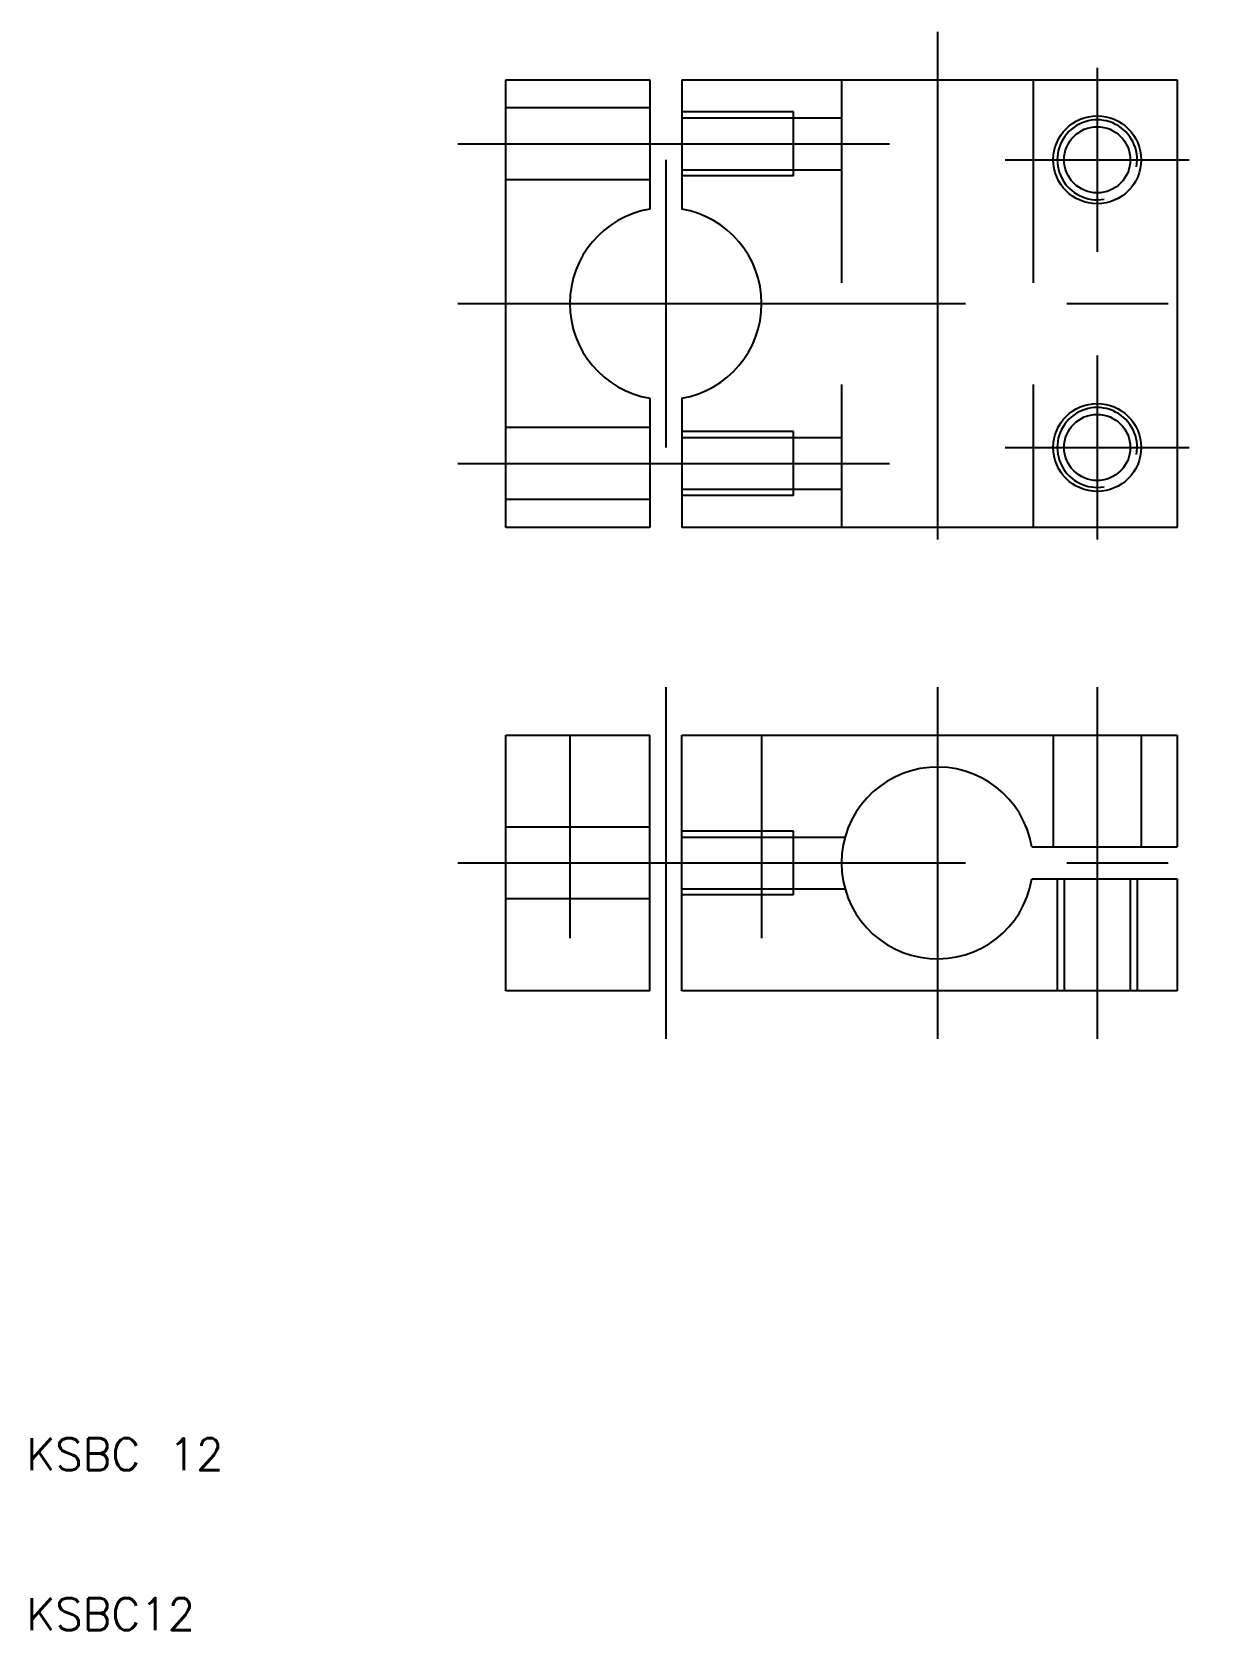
# Model space of a CAD drawing. Extents: x 10 to 85, y 10 to 110.
import ezdxf

# ---------------------------------------------------------------- set-up
doc = ezdxf.new("R2010")
doc.units = 0
doc.linetypes.add('CENTER', pattern=[50.8, 31.75, -6.35, 6.35, -6.35])
doc.linetypes.add('DASHED', pattern=[19.05, 12.7, -6.35])
doc.layers.get('0').update_dxf_attribs({"linetype": 'CONTINUOUS'})
doc.layers.add('CENTER', color=1, linetype='CENTER')
doc.styles.get("Standard").update_dxf_attribs({"font": 'txt.shx'})

msp = doc.modelspace()

# ---------------------------------------------------------------- linework, layer by layer
for p, q in [((40, 79), (40, 107)), ((40, 107), (49, 107)), ((51, 107), (82, 107)), ((82, 107), (82, 79)), ((49, 107), (49, 98.92)), ((51, 107), (51, 98.92)), ((49, 87.08), (49, 79)), ((51, 87.08), (51, 79)), ((49, 79), (40, 79)), ((82, 79), (51, 79)), ((40, 66), (49, 66)), ((40, 50), (40, 66)), ((49, 50), (49, 66)), ((51, 66), (82, 66)), ((51, 50), (51, 66)), ((82, 66), (82, 59)), ((72.92, 59), (82, 59)), ((72.92, 57), (82, 57)), ((82, 57), (82, 50)), ((49, 50), (40, 50)), ((82, 50), (51, 50))]:
    msp.add_line(p, q)
at = {"color": 3, "linetype": 'DASHED'}
for p, q in [((61, 107), (61, 79)), ((73, 107), (73, 79)), ((49, 105.25), (40, 105.25)), ((58, 105), (51, 105)), ((58, 101), (58, 105)), ((51, 104.62), (61, 104.62)), ((51, 101.38), (61, 101.38)), ((49, 100.75), (40, 100.75)), ((58, 101), (51, 101)), ((49, 85.25), (40, 85.25)), ((58, 85), (51, 85)), ((58, 81), (58, 85)), ((51, 84.62), (61, 84.62)), ((51, 81.38), (61, 81.38)), ((49, 80.75), (40, 80.75)), ((58, 81), (51, 81)), ((44, 66), (44, 50)), ((56, 66), (56, 50)), ((74.25, 66), (74.25, 59)), ((79.75, 66), (79.75, 59)), ((49, 60.25), (40, 60.25)), ((58, 60), (51, 60)), ((51, 59.62), (61.22, 59.62)), ((58, 56), (58, 60)), ((74.5, 57), (74.5, 50)), ((74.93, 57), (74.93, 50)), ((79.07, 57), (79.07, 50)), ((79.5, 57), (79.5, 50)), ((51, 56.38), (61.22, 56.38)), ((49, 55.75), (40, 55.75)), ((58, 56), (51, 56))]:
    msp.add_line(p, q, dxfattribs=at)
for centre, radius in [((77, 102), 2.75), ((77, 102), 2.07), ((77, 84), 2.75), ((77, 84), 2.07)]:
    msp.add_circle(centre, radius)
at = {"color": 3}
for centre in [(77, 102), (77, 84)]:
    msp.add_arc(centre, 2.5, 350, 280, dxfattribs=at)
for centre, start, end in [((50, 93), 99.5941, 260.4059), ((50, 93), 279.5941, 80.4059), ((67, 58), 9.5941, 350.4059)]:
    msp.add_arc(centre, 6, start, end)
at = {"layer": 'CENTER'}
for p, q in [((67, 110), (67, 76)), ((77, 107.75), (77, 96.25)), ((37, 103), (64, 103)), ((50, 102), (50, 84)), ((71.25, 102), (82.75, 102)), ((37, 93), (85, 93)), ((77, 89.75), (77, 78.25)), ((71.25, 84), (82.75, 84)), ((37, 83), (64, 83)), ((50, 69), (50, 47)), ((67, 69), (67, 47)), ((77, 69), (77, 47)), ((37, 58), (85, 58))]:
    msp.add_line(p, q, dxfattribs=at)

# ---------------------------------------------------------------- texts
for s, p in [('KSBC 12', (10, 20)), ('KSBC12', (10, 10))]:
    msp.add_text(s, height=2).set_placement(p)

doc.saveas('drawing.dxf')
